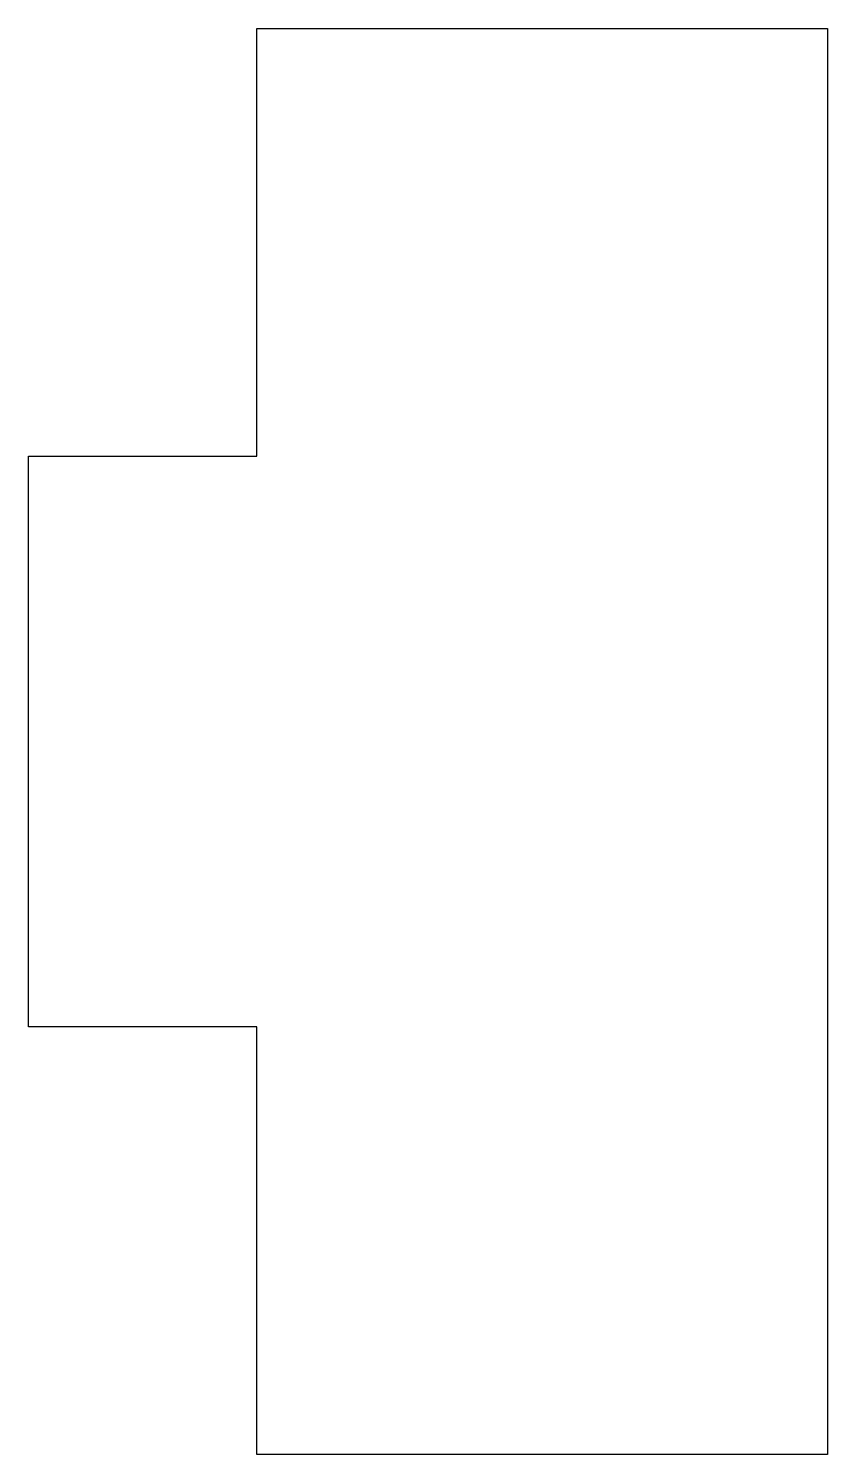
# Model space of a CAD drawing. Header units: millimetres. Extents: x -14 to 0, y 0 to 25.
import ezdxf

# ---------------------------------------------------------------- set-up
doc = ezdxf.new("R2010")
doc.units = ezdxf.units.MM

msp = doc.modelspace()

# ---------------------------------------------------------------- linework, layer by layer
msp.add_lwpolyline([(0, 0), (-10, 0), (-10, 7.5), (-14, 7.5), (-14, 17.5), (-10, 17.5), (-10, 25), (0, 25)], close=True)

doc.saveas('drawing.dxf')
